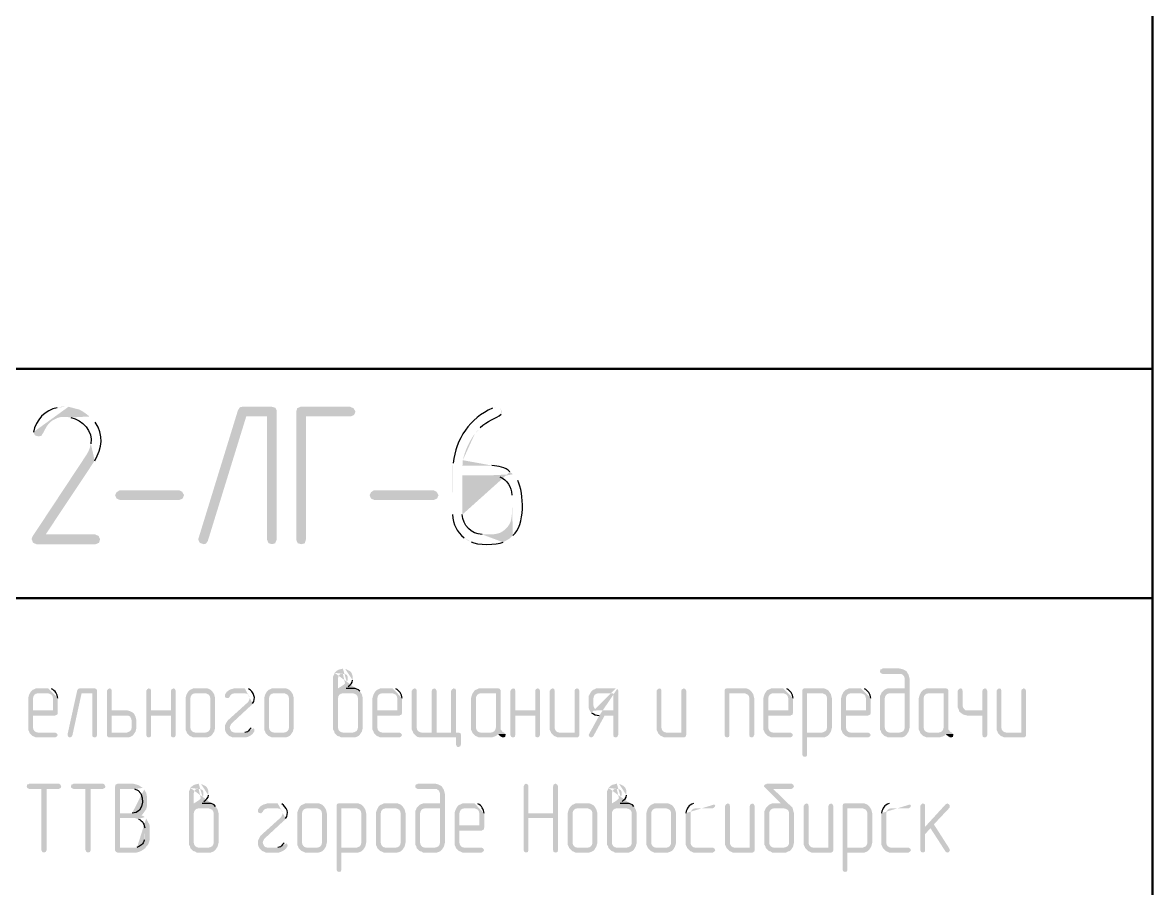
# Model space of a CAD drawing. Header units: millimetres. Extents: x -211 to 10565, y -2293 to 2244.
# Drawn here: x 5099.33 to 5148.56, y -734.8 to -697.07 of the extents above; entities that cross this region are included whole.
import ezdxf

# ---------------------------------------------------------------- set-up
doc = ezdxf.new("R2010")
doc.units = ezdxf.units.MM
doc.layers.add('PDF _Геометрия', color=7, linetype='Continuous')
doc.layers.add('PDF _Сплошная заливка', color=7, linetype='Continuous')

msp = doc.modelspace()

# ---------------------------------------------------------------- hatches: boundary and pattern name
at = {"layer": 'PDF _Сплошная заливка', "transparency": 33554559}
h = msp.add_hatch(color=256, dxfattribs=at)
h.paths.add_polyline_path([(5101.159, -713.815), (5101.01, -713.815), (5100.841, -713.858)], flags=0)
h.paths.add_polyline_path([(5099.804, -714.916), (5099.868, -715.064), (5100.016, -715.106), (5100.143, -715.085), (5100.206, -714.979), (5100.227, -714.958), (5100.312, -714.789), (5100.397, -714.641), (5100.503, -714.514), (5100.63, -714.408), (5100.841, -714.302), (5101.01, -714.26), (5101.18, -714.26), (5102.238, -714.238), (5102.111, -714.133), (5101.963, -714.027), (5101.815, -713.942), (5101.645, -713.9), (5101.497, -713.858), (5101.328, -713.815)], flags=0)
for points in [[(5110.194, -713.815), (5108.903, -713.815), (5108.797, -713.836), (5108.713, -713.963), (5106.999, -719.529), (5106.978, -719.592), (5107.041, -719.74), (5107.21, -719.804), (5107.316, -719.783), (5107.401, -719.656), (5109.073, -714.238), (5109.982, -714.238), (5110.406, -714.027), (5110.406, -713.985), (5110.342, -713.858)], [(5113.601, -713.815), (5111.442, -713.815), (5111.294, -713.879), (5111.252, -714.027), (5111.252, -719.613), (5111.316, -719.761), (5111.464, -719.804), (5111.633, -719.761), (5111.633, -719.74), (5111.675, -719.592), (5111.675, -714.238), (5113.622, -714.238), (5113.77, -714.175), (5113.834, -714.027), (5113.749, -713.879)], [(5110.406, -714.027), (5109.982, -714.238), (5109.982, -719.613), (5110.046, -719.761), (5110.194, -719.804), (5110.342, -719.761), (5110.342, -719.74), (5110.406, -719.592)], [(5106.152, -717.878), (5103.571, -717.878), (5103.423, -717.815), (5103.359, -717.666), (5103.423, -717.54), (5103.55, -717.455), (5106.152, -717.455), (5106.279, -717.518), (5106.364, -717.666), (5106.301, -717.815)], [(5117.24, -717.878), (5114.659, -717.878), (5114.511, -717.815), (5114.447, -717.666), (5114.511, -717.54), (5114.638, -717.455), (5117.24, -717.455), (5117.367, -717.518), (5117.452, -717.666), (5117.389, -717.815)], [(5137.533, -725.221), (5136.793, -725.221), (5136.793, -725.242), (5136.708, -725.263), (5136.687, -725.348), (5136.708, -725.411), (5136.793, -725.454), (5137.618, -725.454), (5137.703, -725.517), (5137.745, -725.58), (5137.766, -725.665), (5137.766, -726.088), (5137.025, -726.088), (5136.962, -726.109), (5136.877, -726.152), (5136.814, -726.215), (5136.75, -726.279), (5137.766, -726.3), (5137.766, -727.802), (5137.745, -727.887), (5137.703, -727.95), (5137.618, -727.993), (5137.533, -728.014), (5137.11, -728.014), (5136.75, -728.035), (5136.814, -728.099), (5136.877, -728.162), (5136.962, -728.183), (5137.025, -728.226), (5137.639, -728.226), (5137.703, -728.204), (5137.787, -728.162), (5137.851, -728.099), (5137.935, -727.972), (5137.978, -727.802), (5137.978, -725.665), (5137.935, -725.496), (5137.893, -725.432), (5137.851, -725.348), (5137.787, -725.305), (5137.703, -725.263), (5137.639, -725.242)], [(5102.47, -726.088), (5101.815, -726.088), (5101.751, -726.109), (5101.709, -726.173), (5101.285, -728.099), (5101.285, -728.12), (5101.328, -728.204), (5101.391, -728.226), (5101.455, -728.204), (5101.497, -728.141), (5101.899, -726.3), (5102.365, -726.3), (5102.576, -726.194), (5102.576, -726.173), (5102.534, -726.109)], [(5103.105, -726.088), (5103.042, -726.131), (5102.999, -726.194), (5102.999, -728.141), (5103.042, -728.204), (5103.105, -728.226), (5103.931, -728.226), (5104.015, -728.204), (5104.1, -728.162), (5104.163, -728.099), (5104.206, -728.035), (5103.211, -728.014), (5103.211, -727.273), (5103.867, -727.273), (5104.206, -727.231), (5104.163, -727.168), (5104.1, -727.125), (5104.015, -727.083), (5103.952, -727.062), (5103.867, -727.041), (5103.211, -727.041), (5103.211, -726.194), (5103.19, -726.109)], [(5104.819, -726.088), (5104.756, -726.131), (5104.713, -726.194), (5104.713, -728.12), (5104.756, -728.204), (5104.819, -728.226), (5104.904, -728.204), (5104.925, -728.12), (5104.925, -727.273), (5105.793, -727.273), (5104.925, -727.041), (5104.925, -726.194), (5104.904, -726.109)], [(5105.898, -726.088), (5105.814, -726.131), (5105.793, -726.194), (5105.793, -727.041), (5104.925, -727.041), (5105.793, -727.273), (5105.793, -728.12), (5105.814, -728.204), (5105.898, -728.226), (5105.962, -728.204), (5106.004, -728.12), (5106.004, -726.194), (5105.962, -726.109)], [(5107.295, -726.088), (5106.766, -726.088), (5106.681, -726.131), (5106.618, -726.152), (5106.554, -726.215), (5106.512, -726.279), (5107.295, -726.3), (5107.359, -726.321), (5107.443, -726.363), (5107.485, -726.427), (5107.507, -726.512), (5107.507, -727.802), (5107.485, -727.887), (5107.443, -727.95), (5107.38, -727.993), (5107.295, -728.014), (5106.851, -728.014), (5106.491, -728.035), (5106.618, -728.162), (5106.681, -728.183), (5106.766, -728.226), (5107.359, -728.226), (5107.443, -728.204), (5107.528, -728.162), (5107.591, -728.099), (5107.676, -727.972), (5107.718, -727.802), (5107.718, -726.512), (5107.676, -726.342), (5107.591, -726.215), (5107.528, -726.152), (5107.443, -726.109), (5107.38, -726.088)], [(5110.723, -726.088), (5110.194, -726.088), (5110.109, -726.131), (5110.046, -726.152), (5109.982, -726.215), (5109.94, -726.279), (5110.723, -726.3), (5110.787, -726.321), (5110.871, -726.363), (5110.913, -726.427), (5110.935, -726.512), (5110.935, -727.802), (5110.913, -727.887), (5110.871, -727.95), (5110.808, -727.993), (5110.723, -728.014), (5110.279, -728.014), (5109.919, -728.035), (5110.046, -728.162), (5110.109, -728.183), (5110.194, -728.226), (5110.787, -728.226), (5110.871, -728.204), (5110.956, -728.162), (5111.019, -728.099), (5111.104, -727.972), (5111.146, -727.802), (5111.146, -726.512), (5111.104, -726.342), (5111.019, -726.215), (5110.956, -726.152), (5110.871, -726.109), (5110.808, -726.088)], [(5116.394, -726.088), (5116.331, -726.131), (5116.288, -726.194), (5116.288, -727.887), (5116.331, -727.972), (5116.352, -728.035), (5116.479, -728.162), (5116.542, -728.204), (5116.627, -728.226), (5118.214, -728.226), (5118.214, -728.543), (5118.256, -728.628), (5118.32, -728.649), (5118.404, -728.606), (5118.425, -728.543), (5118.425, -728.099), (5118.404, -728.035), (5118.32, -728.014), (5116.711, -728.014), (5116.627, -727.993), (5116.563, -727.95), (5116.521, -727.887), (5116.5, -727.802), (5116.5, -726.194), (5116.479, -726.109)], [(5117.262, -726.088), (5117.177, -726.131), (5117.156, -726.194), (5117.156, -728.014), (5116.711, -728.014), (5117.367, -728.014), (5117.367, -726.194), (5117.325, -726.109)], [(5118.108, -726.088), (5118.045, -726.131), (5118.002, -726.194), (5118.002, -728.014), (5117.367, -728.014), (5118.214, -728.014), (5118.214, -726.194), (5118.193, -726.109)], [(5120.055, -726.088), (5119.208, -726.088), (5119.124, -726.131), (5119.06, -726.152), (5118.997, -726.215), (5118.954, -726.279), (5119.949, -726.3), (5119.949, -727.802), (5119.928, -727.887), (5119.886, -727.95), (5119.822, -727.993), (5119.737, -728.014), (5119.293, -728.014), (5120.309, -728.014), (5120.245, -727.993), (5120.203, -727.929), (5120.161, -727.887), (5120.161, -726.173), (5120.118, -726.109)], [(5120.69, -726.088), (5120.626, -726.131), (5120.584, -726.194), (5120.584, -728.12), (5120.626, -728.204), (5120.69, -728.226), (5120.774, -728.204), (5120.795, -728.12), (5120.795, -727.273), (5121.663, -727.273), (5120.795, -727.041), (5120.795, -726.194), (5120.774, -726.109)], [(5121.769, -726.088), (5121.684, -726.131), (5121.663, -726.194), (5121.663, -727.041), (5120.795, -727.041), (5121.663, -727.273), (5121.663, -728.12), (5121.684, -728.204), (5121.769, -728.226), (5121.832, -728.204), (5121.875, -728.12), (5121.875, -726.194), (5121.832, -726.109)], [(5122.404, -726.088), (5122.34, -726.131), (5122.298, -726.194), (5122.298, -727.887), (5122.34, -727.972), (5122.361, -728.035), (5122.721, -728.014), (5122.636, -727.993), (5122.573, -727.95), (5122.531, -727.887), (5122.509, -727.802), (5122.509, -726.194), (5122.488, -726.109)], [(5123.483, -726.088), (5123.398, -726.131), (5123.377, -726.194), (5123.377, -728.014), (5122.721, -728.014), (5122.361, -728.035), (5122.488, -728.162), (5122.552, -728.183), (5122.636, -728.226), (5123.504, -728.226), (5123.567, -728.183), (5123.589, -728.12), (5123.589, -726.194), (5123.546, -726.109)], [(5127.059, -726.088), (5126.995, -726.131), (5126.953, -726.194), (5126.953, -727.887), (5126.995, -727.972), (5127.017, -728.035), (5127.376, -728.014), (5127.292, -727.993), (5127.228, -727.95), (5127.186, -727.887), (5127.165, -727.802), (5127.165, -726.194), (5127.144, -726.109)], [(5128.138, -726.088), (5128.053, -726.131), (5128.032, -726.194), (5128.032, -728.014), (5127.376, -728.014), (5127.017, -728.035), (5127.144, -728.162), (5127.207, -728.183), (5127.292, -728.226), (5128.159, -728.226), (5128.223, -728.183), (5128.244, -728.12), (5128.244, -726.194), (5128.202, -726.109)], [(5130.783, -726.088), (5130, -726.088), (5129.937, -726.109), (5129.916, -726.194), (5129.916, -728.12), (5129.958, -728.204), (5130.021, -728.226), (5130.106, -728.204), (5130.127, -728.12), (5130.127, -726.3), (5130.783, -726.3), (5131.122, -726.279), (5131.079, -726.215), (5131.016, -726.152), (5130.931, -726.109), (5130.868, -726.088)], [(5134.169, -726.088), (5133.386, -726.088), (5133.322, -726.109), (5133.301, -726.194), (5133.301, -728.987), (5133.344, -729.051), (5133.407, -729.072), (5133.492, -729.051), (5133.513, -728.966), (5133.513, -728.226), (5134.253, -728.226), (5134.317, -728.204), (5134.402, -728.162), (5134.465, -728.099), (5134.507, -728.035), (5133.513, -728.014), (5133.513, -726.3), (5134.169, -726.3), (5134.507, -726.279), (5134.465, -726.215), (5134.402, -726.152), (5134.317, -726.109), (5134.253, -726.088)], [(5139.565, -726.088), (5138.718, -726.088), (5138.634, -726.131), (5138.57, -726.152), (5138.507, -726.215), (5138.464, -726.279), (5139.459, -726.3), (5139.459, -727.802), (5139.438, -727.887), (5139.395, -727.95), (5139.332, -727.993), (5139.247, -728.014), (5138.803, -728.014), (5139.819, -728.014), (5139.755, -727.993), (5139.713, -727.929), (5139.671, -727.887), (5139.671, -726.173), (5139.628, -726.109)], [(5140.178, -726.088), (5140.115, -726.131), (5140.073, -726.194), (5140.073, -726.914), (5140.115, -726.998), (5140.136, -727.083), (5140.496, -727.041), (5140.411, -727.041), (5140.348, -726.977), (5140.305, -726.914), (5140.284, -726.829), (5140.284, -726.194), (5140.263, -726.109)], [(5141.258, -726.088), (5141.173, -726.131), (5141.152, -726.194), (5141.152, -727.041), (5140.496, -727.041), (5140.136, -727.083), (5140.2, -727.146), (5140.326, -727.231), (5140.411, -727.252), (5140.496, -727.273), (5141.152, -727.273), (5141.152, -728.12), (5141.173, -728.204), (5141.258, -728.226), (5141.321, -728.204), (5141.363, -728.12), (5141.363, -726.194), (5141.321, -726.109)], [(5141.871, -726.088), (5141.808, -726.131), (5141.765, -726.194), (5141.765, -727.887), (5141.808, -727.972), (5141.829, -728.035), (5142.189, -728.014), (5142.104, -727.993), (5142.04, -727.95), (5141.998, -727.887), (5141.977, -727.802), (5141.977, -726.194), (5141.956, -726.109)], [(5142.95, -726.088), (5142.866, -726.131), (5142.845, -726.194), (5142.845, -728.014), (5142.189, -728.014), (5141.829, -728.035), (5141.956, -728.162), (5142.019, -728.183), (5142.104, -728.226), (5142.972, -728.226), (5143.035, -728.183), (5143.056, -728.12), (5143.056, -726.194), (5143.014, -726.109)], [(5099.656, -726.279), (5099.614, -726.363), (5099.593, -726.427), (5099.571, -726.512), (5099.571, -727.887), (5099.614, -727.972), (5099.635, -728.035), (5099.762, -728.162), (5099.825, -728.183), (5099.91, -728.226), (5100.756, -728.226), (5100.82, -728.183), (5100.862, -728.12), (5100.82, -728.056), (5100.756, -728.014), (5099.995, -728.014), (5099.91, -727.993), (5099.847, -727.95), (5099.804, -727.887), (5099.783, -727.802), (5099.783, -727.273), (5100.756, -727.273), (5100.778, -727.252), (5100.841, -727.231), (5100.862, -727.146), (5099.783, -727.041), (5099.783, -726.512), (5099.804, -726.427), (5099.847, -726.363), (5099.91, -726.321), (5099.995, -726.3), (5100.439, -726.3)], [(5102.576, -726.194), (5102.365, -726.3), (5102.365, -728.12), (5102.386, -728.204), (5102.47, -728.226), (5102.534, -728.204), (5102.576, -728.12)], [(5106.512, -726.279), (5106.47, -726.363), (5106.449, -726.427), (5106.427, -726.512), (5106.427, -727.887), (5106.47, -727.972), (5106.491, -728.035), (5106.851, -728.014), (5106.766, -727.993), (5106.703, -727.95), (5106.66, -727.887), (5106.639, -727.802), (5106.639, -726.512), (5106.66, -726.427), (5106.703, -726.363), (5106.766, -726.321), (5106.851, -726.3), (5107.295, -726.3)], [(5108.184, -726.3), (5108.141, -726.363), (5108.141, -726.406), (5108.163, -726.49), (5108.247, -726.512), (5108.29, -726.512), (5108.353, -726.448), (5108.374, -726.406), (5108.438, -726.342), (5108.48, -726.321), (5108.565, -726.3), (5109.009, -726.3)], [(5109.94, -726.279), (5109.898, -726.363), (5109.877, -726.427), (5109.855, -726.512), (5109.855, -727.887), (5109.898, -727.972), (5109.919, -728.035), (5110.279, -728.014), (5110.194, -727.993), (5110.131, -727.95), (5110.088, -727.887), (5110.067, -727.802), (5110.067, -726.512), (5110.088, -726.427), (5110.131, -726.363), (5110.194, -726.321), (5110.279, -726.3), (5110.723, -726.3)], [(5114.066, -726.279), (5113.707, -726.3), (5113.791, -726.321), (5113.876, -726.363), (5113.918, -726.427), (5113.939, -726.512), (5113.939, -727.802), (5113.918, -727.887), (5113.876, -727.95), (5113.791, -727.993), (5113.707, -728.014), (5113.283, -728.014), (5112.924, -728.035), (5113.051, -728.162), (5113.135, -728.183), (5113.199, -728.226), (5113.812, -728.226), (5113.876, -728.204), (5113.961, -728.162), (5114.024, -728.099), (5114.109, -727.972), (5114.151, -727.802), (5114.151, -726.512), (5114.109, -726.342)], [(5114.659, -726.279), (5114.617, -726.363), (5114.595, -726.427), (5114.574, -726.512), (5114.574, -727.887), (5114.617, -727.972), (5114.638, -728.035), (5114.765, -728.162), (5114.828, -728.183), (5114.913, -728.226), (5115.759, -728.226), (5115.823, -728.183), (5115.865, -728.12), (5115.823, -728.056), (5115.759, -728.014), (5114.997, -728.014), (5114.913, -727.993), (5114.849, -727.95), (5114.807, -727.887), (5114.786, -727.802), (5114.786, -727.273), (5115.759, -727.273), (5115.78, -727.252), (5115.844, -727.231), (5115.865, -727.146), (5114.786, -727.041), (5114.786, -726.512), (5114.807, -726.427), (5114.849, -726.363), (5114.913, -726.321), (5114.997, -726.3), (5115.442, -726.3)], [(5118.954, -726.279), (5118.912, -726.363), (5118.891, -726.427), (5118.87, -726.512), (5118.87, -727.887), (5118.912, -727.972), (5118.933, -728.035), (5119.06, -728.162), (5119.124, -728.183), (5119.208, -728.226), (5119.759, -728.226), (5119.843, -728.204), (5119.907, -728.183), (5119.991, -728.141), (5120.055, -728.077), (5120.372, -728.077), (5120.309, -728.014), (5119.293, -728.014), (5119.208, -727.993), (5119.145, -727.95), (5119.103, -727.887), (5119.081, -727.802), (5119.081, -726.512), (5119.103, -726.427), (5119.145, -726.363), (5119.208, -726.321), (5119.293, -726.3), (5119.949, -726.3)], [(5124.075, -726.279), (5124.033, -726.363), (5123.991, -726.427), (5123.991, -726.914), (5124.012, -726.998), (5124.054, -727.083), (5124.414, -727.041), (5124.329, -727.041), (5124.266, -726.977), (5124.223, -726.914), (5124.202, -726.829), (5124.202, -726.512), (5124.223, -726.427), (5124.266, -726.363), (5124.329, -726.321), (5124.414, -726.3), (5125.07, -726.3)], [(5131.122, -726.279), (5130.783, -726.3), (5130.847, -726.321), (5130.931, -726.363), (5130.974, -726.427), (5130.995, -726.512), (5130.995, -728.12), (5131.016, -728.204), (5131.101, -728.226), (5131.164, -728.204), (5131.206, -728.12), (5131.206, -726.512), (5131.164, -726.342)], [(5131.693, -726.279), (5131.651, -726.363), (5131.63, -726.427), (5131.608, -726.512), (5131.608, -727.887), (5131.651, -727.972), (5131.672, -728.035), (5131.799, -728.162), (5131.862, -728.183), (5131.947, -728.226), (5132.793, -728.226), (5132.857, -728.183), (5132.899, -728.12), (5132.857, -728.056), (5132.793, -728.014), (5132.032, -728.014), (5131.947, -727.993), (5131.883, -727.95), (5131.841, -727.887), (5131.82, -727.802), (5131.82, -727.273), (5132.793, -727.273), (5132.815, -727.252), (5132.878, -727.231), (5132.899, -727.146), (5131.82, -727.041), (5131.82, -726.512), (5131.841, -726.427), (5131.883, -726.363), (5131.947, -726.321), (5132.032, -726.3), (5132.476, -726.3)], [(5134.507, -726.279), (5134.169, -726.3), (5134.232, -726.321), (5134.317, -726.363), (5134.359, -726.427), (5134.38, -726.512), (5134.38, -727.802), (5134.359, -727.887), (5134.317, -727.95), (5134.232, -727.993), (5134.169, -728.014), (5133.513, -728.014), (5134.507, -728.035), (5134.55, -727.972), (5134.592, -727.802), (5134.592, -726.512), (5134.55, -726.342)], [(5135.079, -726.279), (5135.036, -726.363), (5135.015, -726.427), (5134.994, -726.512), (5134.994, -727.887), (5135.036, -727.972), (5135.058, -728.035), (5135.184, -728.162), (5135.248, -728.183), (5135.333, -728.226), (5136.179, -728.226), (5136.243, -728.183), (5136.285, -728.12), (5136.243, -728.056), (5136.179, -728.014), (5135.417, -728.014), (5135.333, -727.993), (5135.269, -727.95), (5135.227, -727.887), (5135.206, -727.802), (5135.206, -727.273), (5136.179, -727.273), (5136.2, -727.252), (5136.264, -727.231), (5136.285, -727.146), (5135.206, -727.041), (5135.206, -726.512), (5135.227, -726.427), (5135.269, -726.363), (5135.333, -726.321), (5135.417, -726.3), (5135.862, -726.3)], [(5136.75, -726.279), (5136.729, -726.342), (5136.687, -726.427), (5136.687, -727.887), (5136.729, -727.95), (5136.75, -728.035), (5137.11, -728.014), (5137.025, -727.993), (5136.962, -727.95), (5136.92, -727.887), (5136.898, -727.802), (5136.898, -726.512), (5136.92, -726.427), (5136.962, -726.363), (5137.025, -726.321), (5137.11, -726.3), (5137.766, -726.3)], [(5138.464, -726.279), (5138.422, -726.363), (5138.401, -726.427), (5138.38, -726.512), (5138.38, -727.887), (5138.422, -727.972), (5138.443, -728.035), (5138.57, -728.162), (5138.634, -728.183), (5138.718, -728.226), (5139.268, -728.226), (5139.353, -728.204), (5139.417, -728.183), (5139.501, -728.141), (5139.565, -728.077), (5139.882, -728.077), (5139.819, -728.014), (5138.803, -728.014), (5138.718, -727.993), (5138.655, -727.95), (5138.612, -727.887), (5138.591, -727.802), (5138.591, -726.512), (5138.612, -726.427), (5138.655, -726.363), (5138.718, -726.321), (5138.803, -726.3), (5139.459, -726.3)], [(5104.206, -727.231), (5103.867, -727.273), (5103.931, -727.273), (5104.015, -727.316), (5104.058, -727.4), (5104.079, -727.485), (5104.079, -727.802), (5104.058, -727.887), (5104.015, -727.95), (5103.931, -727.993), (5103.867, -728.014), (5103.211, -728.014), (5104.206, -728.035), (5104.248, -727.972), (5104.29, -727.802), (5104.29, -727.485), (5104.248, -727.316)], [(5124.456, -727.273), (5124.012, -728.077), (5123.991, -728.12), (5124.033, -728.204), (5124.096, -728.226), (5124.16, -728.204), (5124.202, -728.162), (5124.689, -727.273), (5125.07, -727.273)], [(5120.372, -728.077), (5120.055, -728.077), (5120.076, -728.12), (5120.139, -728.162), (5120.161, -728.183), (5120.245, -728.226), (5120.266, -728.226), (5120.351, -728.204), (5120.372, -728.12)], [(5139.882, -728.077), (5139.565, -728.077), (5139.586, -728.12), (5139.649, -728.162), (5139.671, -728.183), (5139.755, -728.226), (5139.776, -728.226), (5139.861, -728.204), (5139.882, -728.12)], [(5100.905, -730.236), (5099.614, -730.236), (5099.614, -730.257), (5099.529, -730.278), (5099.508, -730.363), (5099.529, -730.426), (5099.614, -730.469), (5100.143, -730.469), (5100.143, -733.135), (5100.185, -733.219), (5100.249, -733.241), (5100.333, -733.219), (5100.376, -733.135), (5100.376, -730.469), (5100.905, -730.469), (5100.989, -730.426), (5101.01, -730.363), (5100.968, -730.278)], [(5102.83, -730.236), (5101.539, -730.236), (5101.539, -730.257), (5101.455, -730.278), (5101.434, -730.363), (5101.455, -730.426), (5101.539, -730.469), (5102.068, -730.469), (5102.068, -733.135), (5102.111, -733.219), (5102.174, -733.241), (5102.259, -733.219), (5102.301, -733.135), (5102.301, -730.469), (5102.83, -730.469), (5102.915, -730.426), (5102.936, -730.363), (5102.894, -730.278)], [(5104.121, -730.236), (5103.465, -730.236), (5103.444, -730.257), (5103.38, -730.278), (5103.359, -730.363), (5103.359, -733.156), (5103.402, -733.219), (5103.465, -733.241), (5104.29, -733.241), (5104.375, -733.219), (5104.438, -733.198), (5104.523, -733.156), (5104.587, -733.114), (5104.671, -733.05), (5103.571, -733.029), (5103.571, -731.738), (5104.227, -731.738), (5104.65, -731.696), (5104.587, -731.654), (5104.502, -731.611), (5104.544, -731.59), (5103.571, -731.527), (5103.571, -730.469), (5104.1, -730.469), (5104.565, -730.426), (5104.438, -730.342), (5104.354, -730.299), (5104.29, -730.278), (5104.206, -730.257)], [(5117.283, -730.236), (5116.542, -730.236), (5116.542, -730.257), (5116.458, -730.278), (5116.436, -730.363), (5116.458, -730.426), (5116.542, -730.469), (5117.367, -730.469), (5117.452, -730.532), (5117.494, -730.596), (5117.516, -730.68), (5117.516, -731.103), (5116.775, -731.103), (5116.711, -731.125), (5116.627, -731.167), (5116.5, -731.294), (5117.516, -731.315), (5117.516, -732.817), (5117.494, -732.902), (5117.452, -732.965), (5117.367, -733.008), (5117.283, -733.029), (5116.86, -733.029), (5116.5, -733.05), (5116.627, -733.177), (5116.711, -733.198), (5116.775, -733.241), (5117.389, -733.241), (5117.452, -733.219), (5117.537, -733.177), (5117.6, -733.114), (5117.685, -732.987), (5117.727, -732.817), (5117.727, -730.68), (5117.685, -730.511), (5117.642, -730.447), (5117.6, -730.363), (5117.537, -730.32), (5117.452, -730.278), (5117.389, -730.257)], [(5121.261, -730.236), (5121.197, -730.278), (5121.155, -730.363), (5121.155, -733.135), (5121.197, -733.219), (5121.261, -733.241), (5121.346, -733.219), (5121.367, -733.135), (5121.367, -731.738), (5122.446, -731.738), (5121.367, -731.527), (5121.367, -730.342), (5121.346, -730.278)], [(5122.552, -730.236), (5122.467, -730.278), (5122.446, -730.363), (5122.446, -731.527), (5121.367, -731.527), (5122.446, -731.738), (5122.446, -733.135), (5122.467, -733.219), (5122.552, -733.241), (5122.636, -733.219), (5122.658, -733.135), (5122.658, -730.342), (5122.615, -730.278)], [(5132.836, -730.236), (5131.757, -730.236), (5131.757, -730.257), (5131.672, -730.278), (5131.63, -730.342), (5131.651, -730.384), (5132.37, -731.103), (5131.989, -731.103), (5131.926, -731.125), (5131.841, -731.167), (5131.714, -731.294), (5131.693, -731.357), (5131.651, -731.442), (5131.651, -732.902), (5131.693, -732.965), (5131.714, -733.05), (5132.074, -733.029), (5131.989, -733.008), (5131.926, -732.965), (5131.883, -732.902), (5131.862, -732.817), (5131.862, -731.527), (5131.883, -731.442), (5131.926, -731.378), (5131.989, -731.336), (5132.074, -731.315), (5132.497, -731.315), (5132.878, -731.294), (5132.815, -731.23), (5132.032, -730.469), (5132.836, -730.469), (5132.899, -730.426), (5132.941, -730.363), (5132.899, -730.278)], [(5107.782, -731.294), (5107.422, -731.315), (5107.507, -731.336), (5107.591, -731.378), (5107.634, -731.442), (5107.655, -731.527), (5107.655, -732.817), (5107.634, -732.902), (5107.591, -732.965), (5107.507, -733.008), (5107.422, -733.029), (5106.999, -733.029), (5106.639, -733.05), (5106.766, -733.177), (5106.851, -733.198), (5106.914, -733.241), (5107.528, -733.241), (5107.591, -733.219), (5107.676, -733.177), (5107.739, -733.114), (5107.824, -732.987), (5107.866, -732.817), (5107.866, -731.527), (5107.824, -731.357)], [(5109.623, -731.315), (5109.58, -731.378), (5109.58, -731.421), (5109.602, -731.505), (5109.686, -731.527), (5109.728, -731.527), (5109.792, -731.463), (5109.813, -731.421), (5109.877, -731.357), (5109.919, -731.336), (5110.004, -731.315), (5110.448, -731.315)], [(5111.379, -731.294), (5111.337, -731.378), (5111.316, -731.442), (5111.294, -731.527), (5111.294, -732.902), (5111.337, -732.987), (5111.358, -733.05), (5111.718, -733.029), (5111.633, -733.008), (5111.569, -732.965), (5111.527, -732.902), (5111.506, -732.817), (5111.506, -731.527), (5111.527, -731.442), (5111.569, -731.378), (5111.633, -731.336), (5111.718, -731.315), (5112.162, -731.315)], [(5112.162, -731.103), (5111.633, -731.103), (5111.548, -731.146), (5111.485, -731.167), (5111.421, -731.23), (5111.379, -731.294), (5112.162, -731.315), (5112.225, -731.336), (5112.31, -731.378), (5112.352, -731.442), (5112.374, -731.527), (5112.374, -732.817), (5112.352, -732.902), (5112.31, -732.965), (5112.247, -733.008), (5112.162, -733.029), (5111.718, -733.029), (5111.358, -733.05), (5111.485, -733.177), (5111.548, -733.198), (5111.633, -733.241), (5112.225, -733.241), (5112.31, -733.219), (5112.395, -733.177), (5112.458, -733.114), (5112.543, -732.987), (5112.585, -732.817), (5112.585, -731.527), (5112.543, -731.357), (5112.458, -731.23), (5112.395, -731.167), (5112.31, -731.125), (5112.247, -731.103)], [(5113.876, -731.103), (5113.093, -731.103), (5113.03, -731.125), (5113.008, -731.209), (5113.008, -734.002), (5113.051, -734.066), (5113.114, -734.087), (5113.199, -734.066), (5113.22, -733.981), (5113.22, -733.241), (5113.961, -733.241), (5114.024, -733.219), (5114.109, -733.177), (5114.172, -733.114), (5114.215, -733.05), (5113.22, -733.029), (5113.22, -731.315), (5113.876, -731.315), (5114.215, -731.294), (5114.172, -731.23), (5114.109, -731.167), (5114.024, -731.125), (5113.961, -731.103)], [(5114.215, -731.294), (5113.876, -731.315), (5113.939, -731.336), (5114.024, -731.378), (5114.066, -731.442), (5114.088, -731.527), (5114.088, -732.817), (5114.066, -732.902), (5114.024, -732.965), (5113.939, -733.008), (5113.876, -733.029), (5113.22, -733.029), (5114.215, -733.05), (5114.257, -732.987), (5114.299, -732.817), (5114.299, -731.527), (5114.257, -731.357)], [(5114.807, -731.294), (5114.765, -731.378), (5114.744, -731.442), (5114.722, -731.527), (5114.722, -732.902), (5114.765, -732.987), (5114.786, -733.05), (5115.146, -733.029), (5115.061, -733.008), (5114.997, -732.965), (5114.955, -732.902), (5114.934, -732.817), (5114.934, -731.527), (5114.955, -731.442), (5114.997, -731.378), (5115.061, -731.336), (5115.146, -731.315), (5115.59, -731.315)], [(5115.59, -731.103), (5115.061, -731.103), (5114.976, -731.146), (5114.913, -731.167), (5114.849, -731.23), (5114.807, -731.294), (5115.59, -731.315), (5115.653, -731.336), (5115.738, -731.378), (5115.78, -731.442), (5115.802, -731.527), (5115.802, -732.817), (5115.78, -732.902), (5115.738, -732.965), (5115.675, -733.008), (5115.59, -733.029), (5115.146, -733.029), (5114.786, -733.05), (5114.913, -733.177), (5114.976, -733.198), (5115.061, -733.241), (5115.653, -733.241), (5115.738, -733.219), (5115.823, -733.177), (5115.886, -733.114), (5115.971, -732.987), (5116.013, -732.817), (5116.013, -731.527), (5115.971, -731.357), (5115.886, -731.23), (5115.823, -731.167), (5115.738, -731.125), (5115.675, -731.103)], [(5116.5, -731.294), (5116.479, -731.357), (5116.436, -731.442), (5116.436, -732.902), (5116.479, -732.965), (5116.5, -733.05), (5116.86, -733.029), (5116.775, -733.008), (5116.711, -732.965), (5116.669, -732.902), (5116.648, -732.817), (5116.648, -731.527), (5116.669, -731.442), (5116.711, -731.378), (5116.775, -731.336), (5116.86, -731.315), (5117.516, -731.315)], [(5118.235, -731.294), (5118.193, -731.378), (5118.172, -731.442), (5118.15, -731.527), (5118.15, -732.902), (5118.193, -732.987), (5118.214, -733.05), (5118.341, -733.177), (5118.404, -733.198), (5118.489, -733.241), (5119.335, -733.241), (5119.399, -733.198), (5119.441, -733.135), (5119.399, -733.071), (5119.335, -733.029), (5118.574, -733.029), (5118.489, -733.008), (5118.425, -732.965), (5118.383, -732.902), (5118.362, -732.817), (5118.362, -732.288), (5119.335, -732.288), (5119.356, -732.267), (5119.42, -732.246), (5119.441, -732.161), (5118.362, -732.056), (5118.362, -731.527), (5118.383, -731.442), (5118.425, -731.378), (5118.489, -731.336), (5118.574, -731.315), (5119.018, -731.315)], [(5123.165, -731.294), (5123.123, -731.378), (5123.102, -731.442), (5123.081, -731.527), (5123.081, -732.902), (5123.123, -732.987), (5123.144, -733.05), (5123.504, -733.029), (5123.419, -733.008), (5123.356, -732.965), (5123.313, -732.902), (5123.292, -732.817), (5123.292, -731.527), (5123.313, -731.442), (5123.356, -731.378), (5123.419, -731.336), (5123.504, -731.315), (5123.948, -731.315)], [(5123.948, -731.103), (5123.419, -731.103), (5123.335, -731.146), (5123.271, -731.167), (5123.208, -731.23), (5123.165, -731.294), (5123.948, -731.315), (5124.012, -731.336), (5124.096, -731.378), (5124.139, -731.442), (5124.16, -731.527), (5124.16, -732.817), (5124.139, -732.902), (5124.096, -732.965), (5124.033, -733.008), (5123.948, -733.029), (5123.504, -733.029), (5123.144, -733.05), (5123.271, -733.177), (5123.335, -733.198), (5123.419, -733.241), (5124.012, -733.241), (5124.096, -733.219), (5124.181, -733.177), (5124.245, -733.114), (5124.329, -732.987), (5124.372, -732.817), (5124.372, -731.527), (5124.329, -731.357), (5124.245, -731.23), (5124.181, -731.167), (5124.096, -731.125), (5124.033, -731.103)], [(5126.001, -731.294), (5125.641, -731.315), (5125.726, -731.336), (5125.81, -731.378), (5125.853, -731.442), (5125.874, -731.527), (5125.874, -732.817), (5125.853, -732.902), (5125.81, -732.965), (5125.726, -733.008), (5125.641, -733.029), (5125.218, -733.029), (5124.858, -733.05), (5124.985, -733.177), (5125.07, -733.198), (5125.133, -733.241), (5125.747, -733.241), (5125.81, -733.219), (5125.895, -733.177), (5125.959, -733.114), (5126.043, -732.987), (5126.086, -732.817), (5126.086, -731.527), (5126.043, -731.357)], [(5126.593, -731.294), (5126.551, -731.378), (5126.53, -731.442), (5126.509, -731.527), (5126.509, -732.902), (5126.551, -732.987), (5126.572, -733.05), (5126.932, -733.029), (5126.847, -733.008), (5126.784, -732.965), (5126.741, -732.902), (5126.72, -732.817), (5126.72, -731.527), (5126.741, -731.442), (5126.784, -731.378), (5126.847, -731.336), (5126.932, -731.315), (5127.376, -731.315)], [(5127.376, -731.103), (5126.847, -731.103), (5126.763, -731.146), (5126.699, -731.167), (5126.636, -731.23), (5126.593, -731.294), (5127.376, -731.315), (5127.44, -731.336), (5127.524, -731.378), (5127.567, -731.442), (5127.588, -731.527), (5127.588, -732.817), (5127.567, -732.902), (5127.524, -732.965), (5127.461, -733.008), (5127.376, -733.029), (5126.932, -733.029), (5126.572, -733.05), (5126.699, -733.177), (5126.763, -733.198), (5126.847, -733.241), (5127.44, -733.241), (5127.524, -733.219), (5127.609, -733.177), (5127.673, -733.114), (5127.757, -732.987), (5127.8, -732.817), (5127.8, -731.527), (5127.757, -731.357), (5127.673, -731.23), (5127.609, -731.167), (5127.524, -731.125), (5127.461, -731.103)], [(5130.043, -731.103), (5129.979, -731.146), (5129.937, -731.209), (5129.937, -732.902), (5129.979, -732.987), (5130, -733.05), (5130.36, -733.029), (5130.275, -733.008), (5130.212, -732.965), (5130.169, -732.902), (5130.148, -732.817), (5130.148, -731.209), (5130.127, -731.125)], [(5131.122, -731.103), (5131.037, -731.146), (5131.016, -731.209), (5131.016, -733.029), (5130.36, -733.029), (5130, -733.05), (5130.127, -733.177), (5130.191, -733.198), (5130.275, -733.241), (5131.143, -733.241), (5131.206, -733.198), (5131.227, -733.135), (5131.227, -731.209), (5131.185, -731.125)], [(5132.878, -731.294), (5132.497, -731.315), (5132.582, -731.336), (5132.666, -731.378), (5132.709, -731.442), (5132.73, -731.527), (5132.73, -732.817), (5132.709, -732.902), (5132.666, -732.965), (5132.582, -733.008), (5132.497, -733.029), (5132.074, -733.029), (5131.714, -733.05), (5131.841, -733.177), (5131.926, -733.198), (5131.989, -733.241), (5132.603, -733.241), (5132.666, -733.198), (5132.751, -733.177), (5132.815, -733.114), (5132.899, -732.987), (5132.941, -732.817), (5132.941, -731.527), (5132.92, -731.463), (5132.899, -731.378)], [(5133.47, -731.103), (5133.407, -731.146), (5133.365, -731.209), (5133.365, -732.902), (5133.407, -732.987), (5133.428, -733.05), (5133.788, -733.029), (5133.703, -733.008), (5133.64, -732.965), (5133.597, -732.902), (5133.576, -732.817), (5133.576, -731.209), (5133.555, -731.125)], [(5134.55, -731.103), (5134.465, -731.146), (5134.444, -731.209), (5134.444, -733.029), (5133.788, -733.029), (5133.428, -733.05), (5133.555, -733.177), (5133.619, -733.198), (5133.703, -733.241), (5134.571, -733.241), (5134.634, -733.198), (5134.655, -733.135), (5134.655, -731.209), (5134.613, -731.125)], [(5135.925, -731.103), (5135.142, -731.103), (5135.079, -731.125), (5135.058, -731.209), (5135.058, -734.002), (5135.1, -734.066), (5135.163, -734.087), (5135.248, -734.066), (5135.269, -733.981), (5135.269, -733.241), (5136.01, -733.241), (5136.073, -733.219), (5136.158, -733.177), (5136.221, -733.114), (5136.264, -733.05), (5135.269, -733.029), (5135.269, -731.315), (5135.925, -731.315), (5136.264, -731.294), (5136.221, -731.23), (5136.158, -731.167), (5136.073, -731.125), (5136.01, -731.103)], [(5136.264, -731.294), (5135.925, -731.315), (5135.989, -731.336), (5136.073, -731.378), (5136.116, -731.442), (5136.137, -731.527), (5136.137, -732.817), (5136.116, -732.902), (5136.073, -732.965), (5135.989, -733.008), (5135.925, -733.029), (5135.269, -733.029), (5136.264, -733.05), (5136.306, -732.987), (5136.348, -732.817), (5136.348, -731.527), (5136.306, -731.357)], [(5138.549, -731.103), (5138.486, -731.146), (5138.443, -731.209), (5138.443, -733.135), (5138.486, -733.219), (5138.549, -733.241), (5138.634, -733.219), (5138.655, -733.135), (5138.655, -732.436), (5138.888, -732.183), (5138.655, -732.119), (5138.655, -731.209), (5138.634, -731.125)], [(5139.628, -731.103), (5139.544, -731.146), (5138.655, -732.119), (5138.888, -732.183), (5139.544, -733.198), (5139.565, -733.219), (5139.628, -733.241), (5139.692, -733.219), (5139.734, -733.135), (5139.713, -733.071), (5139.036, -732.013), (5139.713, -731.294), (5139.734, -731.209), (5139.692, -731.146)]]:
    msp.add_hatch(color=256, dxfattribs=at).paths.add_polyline_path(points)
h = msp.add_hatch(color=256, dxfattribs=at)
h.paths.add_polyline_path([(5120.012, -713.815), (5119.928, -713.836), (5119.801, -713.879)], flags=0)
h.paths.add_polyline_path([(5118.087, -716.27), (5118.066, -716.439), (5118.066, -718.513)], flags=0)
h.paths.add_polyline_path([(5118.574, -719.529), (5118.722, -719.634), (5118.87, -719.698)], flags=0)
h.paths.add_polyline_path([(5120.266, -719.719), (5120.563, -719.55), (5120.69, -719.423), (5119.356, -719.38)], flags=0)
h.paths.add_polyline_path([(5118.489, -718.513), (5118.489, -716.799), (5119.78, -716.799), (5120.69, -716.757), (5120.563, -716.651)], flags=0)
h.paths.add_polyline_path([(5119.78, -716.376), (5118.489, -716.376), (5118.51, -716.312), (5118.51, -716.143)], flags=0)
h.paths.add_polyline_path([(5119.039, -714.979, 0.099897), (5118.51, -716.143)], flags=0)
h.paths.add_polyline_path([(5119.039, -714.979), (5119.166, -714.852), (5119.272, -714.725)], flags=0)
h.paths.add_polyline_path([(5120.182, -714.133), (5120.203, -714.048), (5120.161, -713.879)], flags=0)
h = msp.add_hatch(color=256, dxfattribs=at)
h.paths.add_polyline_path([(5102.238, -714.238), (5101.18, -714.26), (5101.264, -714.26), (5101.434, -714.281)], flags=0)
h.paths.add_polyline_path([(5102.301, -715.423), (5102.259, -715.593), (5102.195, -715.762), (5102.111, -715.91), (5099.762, -719.465), (5099.72, -719.571), (5099.783, -719.74), (5099.931, -719.804), (5102.513, -719.804), (5102.661, -719.74), (5102.703, -719.592), (5102.64, -719.444), (5102.492, -719.38), (5100.333, -719.38), (5102.47, -716.164)], flags=0)
h.paths.add_polyline_path([(5102.492, -714.492), (5102.386, -714.365)], flags=0)
h = msp.add_hatch(color=256, dxfattribs=at)
h.paths.add_polyline_path([(5120.69, -716.757), (5119.78, -716.799), (5119.949, -716.82), (5120.118, -716.862)], flags=0)
h.paths.add_polyline_path([(5120.647, -717.666), (5120.647, -718.513), (5120.626, -718.682), (5120.584, -718.851), (5120.499, -719), (5120.393, -719.127), (5120.266, -719.232), (5120.118, -719.317), (5119.949, -719.359), (5119.78, -719.38), (5119.356, -719.38), (5120.69, -719.423)], flags=0)
h.paths.add_polyline_path([(5120.901, -717.032), (5120.817, -716.884)], flags=0)
h = msp.add_hatch(color=256, dxfattribs=at)
h.paths.add_polyline_path([(5112.924, -725.411), (5112.903, -725.475), (5112.86, -725.559), (5112.86, -727.887), (5112.903, -727.95), (5112.924, -728.035), (5113.283, -728.014), (5113.199, -727.993), (5113.135, -727.95), (5113.093, -727.887), (5113.072, -727.802), (5113.072, -726.512), (5113.093, -726.427), (5113.135, -726.363), (5113.199, -726.321), (5113.283, -726.3), (5113.707, -726.3), (5114.066, -726.279), (5114.024, -726.215)], flags=0)
h.paths.add_polyline_path([(5113.432, -726.088), (5113.072, -726.088), (5113.072, -725.644), (5113.093, -725.559), (5113.135, -725.496), (5113.199, -725.454), (5113.283, -725.454)], flags=0)
h = msp.add_hatch(color=256, dxfattribs=at)
h.paths.add_polyline_path([(5113.283, -725.221), (5113.22, -725.242), (5113.135, -725.263), (5113.072, -725.284), (5112.987, -725.348), (5112.924, -725.411), (5113.283, -725.454), (5113.368, -725.454), (5113.432, -725.496), (5113.453, -725.496), (5113.495, -725.58), (5113.495, -725.729), (5113.453, -725.792), (5113.305, -725.94), (5113.241, -725.983), (5113.072, -726.088), (5113.432, -726.088), (5113.516, -726.004)], flags=0)
h.paths.add_polyline_path([(5113.707, -725.729), (5113.707, -725.538), (5113.685, -725.475), (5113.643, -725.39), (5113.58, -725.327), (5113.453, -725.263), (5113.389, -725.242)], flags=0)
h = msp.add_hatch(color=256, dxfattribs=at)
h.paths.add_polyline_path([(5100.439, -726.088), (5099.91, -726.088), (5099.825, -726.131), (5099.762, -726.152), (5099.698, -726.215), (5099.656, -726.279), (5100.439, -726.3), (5100.503, -726.321), (5100.587, -726.363), (5100.63, -726.427), (5100.651, -726.512), (5100.651, -727.041), (5099.783, -727.041), (5100.862, -727.146), (5100.862, -726.512)], flags=0)
h.paths.add_polyline_path([(5100.587, -726.109), (5100.524, -726.088)], flags=0)
h = msp.add_hatch(color=256, dxfattribs=at)
h.paths.add_polyline_path([(5109.009, -726.088), (5108.544, -726.088), (5108.48, -726.109), (5108.395, -726.131), (5108.311, -726.173), (5108.226, -726.236), (5108.184, -726.3), (5109.009, -726.3), (5109.094, -726.321), (5109.157, -726.363), (5109.199, -726.427), (5109.221, -726.512), (5109.199, -726.596), (5109.157, -726.681), (5108.268, -727.485), (5108.226, -727.548), (5108.141, -727.718), (5108.141, -727.866), (5108.163, -727.95), (5108.205, -728.035), (5108.332, -728.162), (5108.395, -728.183), (5108.48, -728.226), (5109.051, -728.226), (5109.136, -728.204), (5109.263, -728.141), (5109.348, -728.077), (5109.39, -728.014), (5108.565, -728.014), (5108.48, -727.993), (5108.417, -727.95), (5108.374, -727.866), (5108.353, -727.802), (5108.374, -727.718), (5108.417, -727.633), (5109.284, -726.829), (5109.305, -726.829), (5109.348, -726.744)], flags=0)
h.paths.add_polyline_path([(5109.178, -726.109), (5109.094, -726.088)], flags=0)
h = msp.add_hatch(color=256, dxfattribs=at)
h.paths.add_polyline_path([(5115.442, -726.088), (5114.913, -726.088), (5114.828, -726.131), (5114.765, -726.152), (5114.701, -726.215), (5114.659, -726.279), (5115.442, -726.3), (5115.505, -726.321), (5115.59, -726.363), (5115.632, -726.427), (5115.653, -726.512), (5115.653, -727.041), (5114.786, -727.041), (5115.865, -727.146), (5115.865, -726.512)], flags=0)
h.paths.add_polyline_path([(5115.59, -726.109), (5115.526, -726.088)], flags=0)
h = msp.add_hatch(color=256, dxfattribs=at)
h.paths.add_polyline_path([(5125.176, -726.088), (5124.329, -726.088), (5124.245, -726.131), (5124.181, -726.152), (5124.118, -726.215), (5124.075, -726.279), (5125.07, -726.3), (5125.07, -727.041), (5124.414, -727.041), (5124.054, -727.083), (5124.118, -727.146)], flags=0)
h.paths.add_polyline_path([(5124.456, -727.273), (5125.07, -727.273), (5125.07, -728.12), (5125.091, -728.204), (5125.176, -728.226), (5125.239, -728.204), (5125.281, -728.12), (5125.281, -726.173), (5125.239, -726.109)], flags=0)
h = msp.add_hatch(color=256, dxfattribs=at)
h.paths.add_polyline_path([(5132.476, -726.088), (5131.947, -726.088), (5131.862, -726.131), (5131.799, -726.152), (5131.735, -726.215), (5131.693, -726.279), (5132.476, -726.3), (5132.539, -726.321), (5132.624, -726.363), (5132.666, -726.427), (5132.688, -726.512), (5132.688, -727.041), (5131.82, -727.041), (5132.899, -727.146), (5132.899, -726.512)], flags=0)
h.paths.add_polyline_path([(5132.624, -726.109), (5132.561, -726.088)], flags=0)
h = msp.add_hatch(color=256, dxfattribs=at)
h.paths.add_polyline_path([(5135.862, -726.088), (5135.333, -726.088), (5135.248, -726.131), (5135.184, -726.152), (5135.121, -726.215), (5135.079, -726.279), (5135.862, -726.3), (5135.925, -726.321), (5136.01, -726.363), (5136.052, -726.427), (5136.073, -726.512), (5136.073, -727.041), (5135.206, -727.041), (5136.285, -727.146), (5136.285, -726.512)], flags=0)
h.paths.add_polyline_path([(5136.01, -726.109), (5135.946, -726.088)], flags=0)
h = msp.add_hatch(color=256, dxfattribs=at)
h.paths.add_polyline_path([(5109.326, -727.802), (5109.284, -727.802)], flags=0)
h.paths.add_polyline_path([(5109.009, -728.014), (5108.565, -728.014), (5109.39, -728.014), (5109.432, -727.95), (5109.432, -727.908), (5109.411, -727.823)], flags=0)
h = msp.add_hatch(color=256, dxfattribs=at)
h.paths.add_polyline_path([(5104.565, -730.426), (5104.1, -730.469), (5104.206, -730.469)], flags=0)
h.paths.add_polyline_path([(5104.1, -731.527), (5103.571, -731.527), (5104.544, -731.59), (5104.608, -731.505), (5104.692, -731.378), (5104.713, -731.357), (5104.756, -731.188), (5104.756, -730.828), (5104.735, -730.744), (5104.713, -730.638), (5104.671, -730.574), (5104.629, -730.49)], flags=0)
h = msp.add_hatch(color=256, dxfattribs=at)
h.paths.add_polyline_path([(5106.639, -730.426), (5106.618, -730.49), (5106.576, -730.574), (5106.576, -732.902), (5106.618, -732.965), (5106.639, -733.05), (5106.999, -733.029), (5106.914, -733.008), (5106.851, -732.965), (5106.808, -732.902), (5106.787, -732.817), (5106.787, -731.527), (5106.808, -731.442), (5106.851, -731.378), (5106.914, -731.336), (5106.999, -731.315), (5107.422, -731.315), (5107.782, -731.294), (5107.739, -731.23)], flags=0)
h.paths.add_polyline_path([(5107.147, -731.103), (5106.787, -731.103), (5106.787, -730.659), (5106.808, -730.574), (5106.851, -730.511), (5106.914, -730.469), (5106.999, -730.469)], flags=0)
h = msp.add_hatch(color=256, dxfattribs=at)
h.paths.add_polyline_path([(5106.999, -730.236), (5106.935, -730.257), (5106.851, -730.278), (5106.787, -730.299), (5106.703, -730.363), (5106.639, -730.426), (5106.999, -730.469), (5107.083, -730.469), (5107.147, -730.511), (5107.168, -730.511), (5107.21, -730.596), (5107.21, -730.744), (5107.168, -730.807), (5107.02, -730.955), (5106.956, -730.998), (5106.787, -731.103), (5107.147, -731.103), (5107.232, -731.019)], flags=0)
h.paths.add_polyline_path([(5107.422, -730.744), (5107.422, -730.553), (5107.401, -730.49), (5107.359, -730.405), (5107.295, -730.342), (5107.168, -730.278), (5107.105, -730.257)], flags=0)
h = msp.add_hatch(color=256, dxfattribs=at)
h.paths.add_polyline_path([(5124.858, -730.426), (5124.837, -730.49), (5124.795, -730.574), (5124.795, -732.902), (5124.837, -732.965), (5124.858, -733.05), (5125.218, -733.029), (5125.133, -733.008), (5125.07, -732.965), (5125.027, -732.902), (5125.006, -732.817), (5125.006, -731.527), (5125.027, -731.442), (5125.07, -731.378), (5125.133, -731.336), (5125.218, -731.315), (5125.641, -731.315), (5126.001, -731.294), (5125.959, -731.23)], flags=0)
h.paths.add_polyline_path([(5125.366, -731.103), (5125.006, -731.103), (5125.006, -730.659), (5125.027, -730.574), (5125.07, -730.511), (5125.133, -730.469), (5125.218, -730.469)], flags=0)
h = msp.add_hatch(color=256, dxfattribs=at)
h.paths.add_polyline_path([(5125.218, -730.236), (5125.154, -730.257), (5125.07, -730.278), (5125.006, -730.299), (5124.922, -730.363), (5124.858, -730.426), (5125.218, -730.469), (5125.303, -730.469), (5125.366, -730.511), (5125.387, -730.511), (5125.43, -730.596), (5125.43, -730.744), (5125.387, -730.807), (5125.239, -730.955), (5125.176, -730.998), (5125.006, -731.103), (5125.366, -731.103), (5125.451, -731.019)], flags=0)
h.paths.add_polyline_path([(5125.641, -730.744), (5125.641, -730.553), (5125.62, -730.49), (5125.578, -730.405), (5125.514, -730.342), (5125.387, -730.278), (5125.324, -730.257)], flags=0)
h = msp.add_hatch(color=256, dxfattribs=at)
h.paths.add_polyline_path([(5110.448, -731.103), (5109.982, -731.103), (5109.919, -731.125), (5109.834, -731.146), (5109.75, -731.188), (5109.665, -731.251), (5109.623, -731.315), (5110.448, -731.315), (5110.533, -731.336), (5110.596, -731.378), (5110.638, -731.442), (5110.66, -731.527), (5110.638, -731.611), (5110.596, -731.696), (5109.707, -732.5), (5109.665, -732.563), (5109.58, -732.733), (5109.58, -732.881), (5109.602, -732.965), (5109.644, -733.05), (5109.771, -733.177), (5109.834, -733.198), (5109.919, -733.241), (5110.49, -733.241), (5110.575, -733.219), (5110.702, -733.156), (5110.787, -733.092), (5110.829, -733.029), (5110.004, -733.029), (5109.919, -733.008), (5109.855, -732.965), (5109.813, -732.881), (5109.792, -732.817), (5109.813, -732.733), (5109.855, -732.648), (5110.723, -731.844), (5110.744, -731.844), (5110.787, -731.759)], flags=0)
h.paths.add_polyline_path([(5110.617, -731.125), (5110.533, -731.103)], flags=0)
h = msp.add_hatch(color=256, dxfattribs=at)
h.paths.add_polyline_path([(5119.018, -731.103), (5118.489, -731.103), (5118.404, -731.146), (5118.341, -731.167), (5118.277, -731.23), (5118.235, -731.294), (5119.018, -731.315), (5119.081, -731.336), (5119.166, -731.378), (5119.208, -731.442), (5119.23, -731.527), (5119.23, -732.056), (5118.362, -732.056), (5119.441, -732.161), (5119.441, -731.527)], flags=0)
h.paths.add_polyline_path([(5119.166, -731.125), (5119.103, -731.103)], flags=0)
h = msp.add_hatch(color=256, dxfattribs=at)
h.paths.add_polyline_path([(5129.408, -731.103), (5128.561, -731.103)], flags=0)
h.paths.add_polyline_path([(5128.223, -731.527), (5128.223, -732.902), (5128.265, -732.987), (5128.286, -733.05), (5128.35, -733.114), (5128.413, -733.177), (5128.477, -733.198), (5128.561, -733.241), (5129.408, -733.241), (5129.471, -733.198), (5129.513, -733.135), (5129.471, -733.071), (5129.408, -733.029), (5128.646, -733.029), (5128.561, -733.008), (5128.498, -732.965), (5128.455, -732.902), (5128.434, -732.817), (5128.434, -731.527), (5128.455, -731.442), (5128.498, -731.378), (5128.561, -731.336), (5128.646, -731.315), (5129.408, -731.315), (5129.471, -731.273), (5129.513, -731.209), (5129.471, -731.146)], flags=0)
h = msp.add_hatch(color=256, dxfattribs=at)
h.paths.add_polyline_path([(5137.935, -731.103), (5137.089, -731.103)], flags=0)
h.paths.add_polyline_path([(5136.75, -731.527), (5136.75, -732.902), (5136.793, -732.987), (5136.814, -733.05), (5136.941, -733.177), (5137.004, -733.198), (5137.089, -733.241), (5137.935, -733.241), (5137.999, -733.198), (5138.041, -733.135), (5137.999, -733.071), (5137.935, -733.029), (5137.174, -733.029), (5137.089, -733.008), (5137.025, -732.965), (5136.983, -732.902), (5136.962, -732.817), (5136.962, -731.527), (5136.983, -731.442), (5137.025, -731.378), (5137.089, -731.336), (5137.174, -731.315), (5137.935, -731.315), (5137.999, -731.273), (5138.041, -731.209), (5137.999, -731.146)], flags=0)
h = msp.add_hatch(color=256, dxfattribs=at)
h.paths.add_polyline_path([(5104.65, -731.696), (5104.227, -731.738), (5104.29, -731.759), (5104.375, -731.78)], flags=0)
h.paths.add_polyline_path([(5104.65, -732.161), (5104.65, -732.606), (5104.629, -732.69)], flags=0)
h.paths.add_polyline_path([(5104.311, -733.029), (5103.571, -733.029), (5104.671, -733.05), (5104.713, -732.987), (5104.777, -732.923), (5104.819, -732.839), (5104.84, -732.775), (5104.862, -732.69), (5104.862, -732.077), (5104.84, -731.992), (5104.798, -731.929), (5104.713, -731.759)], flags=0)
h = msp.add_hatch(color=256, dxfattribs=at)
h.paths.add_polyline_path([(5110.765, -732.817), (5110.723, -732.817)], flags=0)
h.paths.add_polyline_path([(5110.448, -733.029), (5110.004, -733.029), (5110.829, -733.029), (5110.871, -732.965), (5110.871, -732.923), (5110.85, -732.839)], flags=0)

# ---------------------------------------------------------------- linework, layer by layer
at = {"layer": 'PDF _Геометрия', "lineweight": 50}
for points in [[(4753.493, -767.14), (4753.493, -480.225), (5148.558, -480.225), (5148.558, -767.14)], [(4963.616, -767.14), (4963.616, -712.165), (5148.558, -712.165), (5148.558, -767.14)]]:
    msp.add_lwpolyline(points, close=True, dxfattribs=at)
msp.add_lwpolyline([(5028.599, -722.152), (5148.558, -722.152)], dxfattribs=at)
at = {"layer": 'PDF _Геометрия', "lineweight": 25}
for points in [[(5100.841, -713.858), (5100.32, -713.95), (5099.886, -714.403), (5099.804, -714.916)], [(5101.434, -714.281), (5101.925, -714.377), (5102.414, -714.897), (5102.301, -715.423)], [(5119.801, -713.879), (5118.815, -714.314), (5118.213, -715.209), (5118.087, -716.27)], [(5119.272, -714.725), (5119.577, -714.413), (5119.956, -714.338), (5120.182, -714.133)], [(5102.47, -716.164), (5102.805, -715.611), (5102.876, -715.048), (5102.492, -714.492)], [(5120.563, -716.651), (5120.359, -716.444), (5120.055, -716.399), (5119.78, -716.376)], [(5120.118, -716.862), (5120.458, -717.032), (5120.632, -717.284), (5120.647, -717.666)], [(5120.69, -719.423), (5121.234, -718.983), (5121.183, -717.581), (5120.901, -717.032)], [(5118.066, -718.513), (5118.073, -718.968), (5118.246, -719.231), (5118.574, -719.529)], [(5119.356, -719.38), (5118.878, -719.371), (5118.512, -718.97), (5118.489, -718.513)], [(5118.87, -719.698), (5119.122, -719.846), (5119.992, -719.85), (5120.266, -719.719)], [(5100.862, -726.512), (5100.837, -726.349), (5100.753, -726.169), (5100.587, -726.109)], [(5109.348, -726.744), (5109.517, -726.53), (5109.402, -726.229), (5109.178, -726.109)], [(5114.024, -726.215), (5113.872, -726.015), (5113.643, -726.115), (5113.432, -726.088)], [(5113.516, -726.004), (5113.593, -725.929), (5113.725, -725.855), (5113.707, -725.729)], [(5115.865, -726.512), (5115.84, -726.349), (5115.756, -726.169), (5115.59, -726.109)], [(5132.899, -726.512), (5132.874, -726.349), (5132.79, -726.169), (5132.624, -726.109)], [(5136.285, -726.512), (5136.259, -726.349), (5136.176, -726.169), (5136.01, -726.109)], [(5124.118, -727.146), (5124.231, -727.233), (5124.309, -727.264), (5124.456, -727.273)], [(5109.284, -727.802), (5109.15, -727.923), (5109.227, -727.961), (5109.009, -728.014)], [(5104.206, -730.469), (5104.71, -730.546), (5104.651, -731.589), (5104.1, -731.527)], [(5107.739, -731.23), (5107.587, -731.03), (5107.359, -731.131), (5107.147, -731.103)], [(5107.232, -731.019), (5107.308, -730.944), (5107.441, -730.87), (5107.422, -730.744)], [(5125.959, -731.23), (5125.806, -731.03), (5125.578, -731.131), (5125.366, -731.103)], [(5125.451, -731.019), (5125.527, -730.944), (5125.66, -730.87), (5125.641, -730.744)], [(5110.787, -731.759), (5110.956, -731.545), (5110.841, -731.244), (5110.617, -731.125)], [(5119.441, -731.527), (5119.416, -731.364), (5119.332, -731.184), (5119.166, -731.125)], [(5128.561, -731.103), (5128.329, -731.185), (5128.281, -731.293), (5128.223, -731.527)], [(5137.089, -731.103), (5136.857, -731.185), (5136.809, -731.293), (5136.75, -731.527)], [(5104.375, -731.78), (5104.597, -731.903), (5104.569, -731.904), (5104.65, -732.161)], [(5104.629, -732.69), (5104.596, -732.891), (5104.466, -732.938), (5104.311, -733.029)], [(5110.723, -732.817), (5110.59, -732.938), (5110.664, -732.977), (5110.448, -733.029)]]:
    msp.add_open_spline(points, degree=3, dxfattribs=at)

doc.saveas('drawing.dxf')
